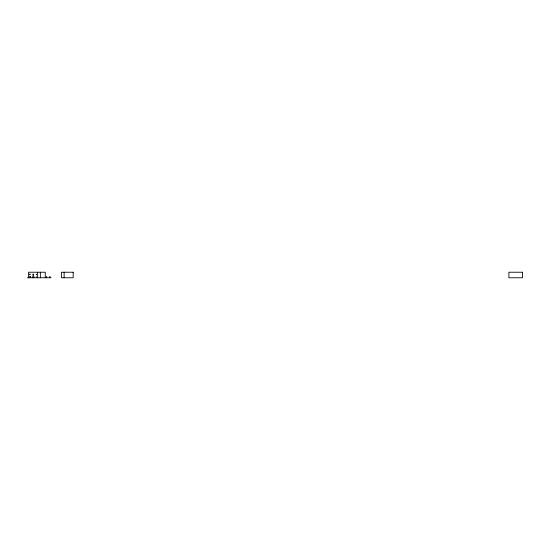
<?xml version="1.0" encoding="UTF-8"?>
<svg xmlns="http://www.w3.org/2000/svg" width="550" height="550" viewBox="0 0 550 550"><rect width="100%" height="100%" fill="white"/><g stroke="black" fill="none" stroke-linecap="round" stroke-linejoin="round"><path stroke-width="0.82" d="M36.279 274.209L36.451 274.746L36.204 274.498M36.286 276.678L36.224 277.049M30.353 277.007L29.989 276.567L29.734 277.049M46.901 277.049L46.585 276.567L46.193 277.049M50.188 277.049L49.871 276.567L49.479 277.049M33.089 275L33.468 275M29.954 276.567L30.36 276.904M27.5 277.771L51.061 277.771M64.123 272.229L64.123 277.771M45.272 277.771L45.272 272.229L28.6 272.229L28.6 277.771M40.37 272.229L40.37 277.771M37.641 272.229L37.641 277.771M33.818 277.771L33.818 275.921L32.787 275.921L32.787 277.771M29.624 274.347C30.367 275.632 30.539 273.226 29.638 274.278M32.911 274.347C33.825 275.591 33.598 273.137 32.924 274.278M73.164 272.229L61.394 272.229L61.394 277.771L73.164 277.771L73.164 272.229M522.5 272.229L508.894 272.229L508.894 277.771L522.5 277.771L522.5 272.229"/></g></svg>
